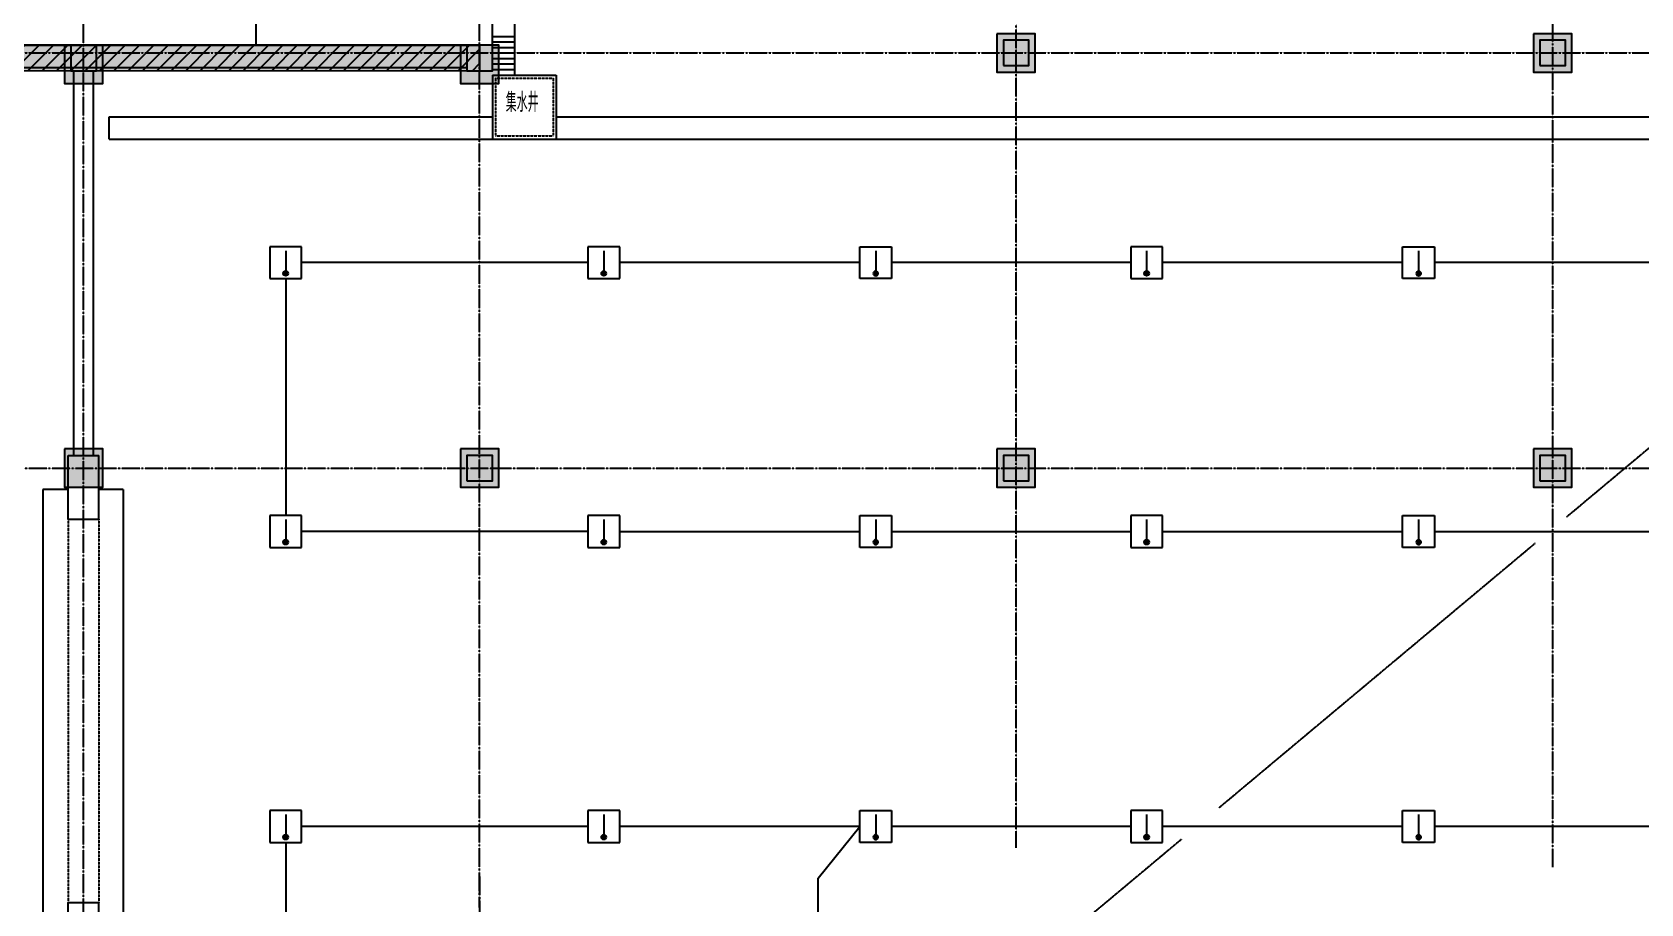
# Model space of a CAD drawing. Extents: x -170759 to 304867, y -311201 to 112352.
# Drawn here: x 71957 to 97142, y -242828 to -229184 of the extents above; entities that cross this region are included whole.
import ezdxf

# ---------------------------------------------------------------- set-up
doc = ezdxf.new("R2010")
doc.units = 0
for name, pattern in [('DASH', [0.35, 0.25, -0.1]), ('DOTE', [2.42, 2, -0.2, 0.02, -0.2]), ('PHANTOM2', [1.25, 0.625, -0.125, 0.125, -0.125, 0.125, -0.125])]:
    doc.linetypes.add(name, pattern=pattern)
doc.layers.get('0').update_dxf_attribs({"linetype": 'CONTINUOUS'})
for name, color, linetype in [('7', 8, 'CONTINUOUS'), ('DOTE', 251, 'CONTINUOUS'), ('EQUIP', 3, 'CONTINUOUS'), ('STAIR', 2, 'CONTINUOUS'), ('TC', 253, 'CONTINUOUS'), ('TEX', 7, 'CONTINUOUS'), ('WALL', 7, 'CONTINUOUS'), ('WIRE', 1, 'CONTINUOUS'), ('XU', 2, 'DASH'), ('导线', 1, 'CONTINUOUS'), ('柱子', 170, 'CONTINUOUS'), ('消防', 1, 'CONTINUOUS')]:
    doc.layers.add(name, color=color, linetype=linetype)
doc.styles.add('HZXXX', font='romans', dxfattribs={"width": 0.7, "bigfont": 'hzs'})

# ---------------------------------------------------------------- blocks, each defined once
blk = doc.blocks.new('_LINKPT1')
blk.add_line((0, 0), (0, 0))
blk = doc.blocks.new('M_I13KNT')
for p, q in [((0.5, 0.5), (-0.5, 0.5)), ((-0.5, 0.5), (-0.5, -0.5)), ((0, 0.375), (0, -0.412)), ((0.5, -0.5), (0.5, 0.5)), ((-0.5, -0.5), (0.5, -0.5))]:
    blk.add_line(p, q)
blk.add_circle((0, -0.338), 0.075)
for points in [[(-0.065, -0.3), (0.065, -0.3), (-0.075, -0.338), (0.075, -0.338)], [(-0.065, -0.375), (0.065, -0.375), (-0.075, -0.338), (0.075, -0.338)], [(-0.037, -0.273), (0.038, -0.273), (-0.065, -0.3), (0.065, -0.3)], [(-0.037, -0.402), (0.038, -0.402), (-0.065, -0.375), (0.065, -0.375)], [(0, -0.263), (0, -0.263), (-0.037, -0.273), (0.038, -0.273)], [(0, -0.412), (0, -0.412), (-0.037, -0.402), (0.038, -0.402)]]:
    blk.add_solid(points)
for p in [(-0.5, 0), (0, 0.5), (0.5, 0), (0, -0.5)]:
    blk.add_blockref('_LINKPT1', p)
at = {"width": 0.8, "flags": 9}
blk.add_attdef('A', (0, 0), '', height=0.000015, dxfattribs=at)

msp = doc.modelspace()

# ---------------------------------------------------------------- hatches: boundary and pattern name
at = {"layer": 'WALL'}
h = msp.add_hatch(dxfattribs=at)
h.set_pattern_fill('AR-CONC', color=256, scale=3, style=0)
h.set_pattern_definition([(50, (50704.1, -264957.1), (546.554, -47.8173), [57.15, -628.65]), (355, (50704.1, -264957.1), (-105.7285, 573.17), [45.72, -502.92]), (100.451, (50749.67, -264961.1), (440.8275, 525.35), [48.57, -534.27]), (46.1842, (50704.1, -264804.7), (813.237, -126.127), [85.725, -942.975]), (96.6356, (50771.9, -264815.2), (712.213, 742.277), [72.855, -801.405]), (351.184, (50704.1, -264804.7), (712.214, 742.275), [68.58, -754.38]), (21, (50780.3, -264842.8), (454.8446, -306.7966), [57.15, -628.65]), (326, (50780.3, -264842.8), (185.406, 552.564), [45.72, -502.92]), (71.4514, (50818.2, -264868.36), (640.2495, 245.7686), [48.57, -534.27]), (37.5, (50704.12, -264957.1), (9.2658, 253.6651), [0, -496.824, 0, -510.54, 0, -504.825]), (7.5, (50704.12, -264957.1), (200.459, 300.5417), [0, -291.084, 0, -485.394, 0, -192.405]), (327.5, (50534.2, -264957.1), (406.7718, -17.1862), [0, -190.5, 0, -594.36, 0, -788.67]), (317.5, (50458, -264957.1), (444.3875, 76.2795), [0, -247.65, 0, -394.716, 0, -560.07])])
h.paths.add_polyline_path([(30641.64473, -251318.21757), (30641.64473, -249827.46476), (30531.64473, -249827.46476), (30531.64473, -229387.46476), (78961.64473, -229387.46476), (78961.64473, -229787.46476), (30881.64473, -229793.94604), (30881.64473, -249587.46476), (32331.64473, -249587.46476), (32331.64473, -249827.46476), (30881.64473, -249827.46476), (30881.64473, -251078.21757), (32331.64473, -251078.21757), (32331.64473, -251318.21757)])
h = msp.add_hatch(dxfattribs=at)
h.set_pattern_fill('ANSI31', color=256, scale=50, style=0)
h.set_pattern_definition([(45, (50704.26, -266016.04), (-112.2532, 112.2532), [])])
h.paths.add_polyline_path([(30641.78748, -251318.21755), (30641.78748, -249827.46474), (30531.78748, -249827.46474), (30531.78748, -229387.46474), (78961.78748, -229387.46474), (78961.78748, -229787.46474), (30881.78748, -229793.94602), (30881.78748, -249587.46474), (32331.78748, -249587.46474), (32331.78748, -249827.46474), (30881.78748, -249827.46474), (30881.78748, -251078.21755), (32331.78748, -251078.21755), (32331.78748, -251318.21755)])
at = {"layer": '柱子'}
for points in [[(72461.64473, -229387.46476), (72461.64473, -229987.46476), (73061.64473, -229987.46476), (73061.64473, -229387.46476)], [(78661.64473, -229387.46476), (78661.64473, -229987.46476), (79261.64473, -229987.46476), (79261.64473, -229387.46476)], [(87061.64473, -229207.46476), (87061.64473, -229807.46476), (87661.64473, -229807.46476), (87661.64473, -229207.46476)], [(95461.64473, -229207.46476), (95461.64473, -229807.46476), (96061.64473, -229807.46476), (96061.64473, -229207.46476)], [(72461.64473, -235707.46476), (72461.64473, -236307.46476), (73061.64473, -236307.46476), (73061.64473, -235707.46476)], [(78661.64473, -235707.46476), (78661.64473, -236307.46476), (79261.64473, -236307.46476), (79261.64473, -235707.46476)], [(87061.64473, -235707.46476), (87061.64473, -236307.46476), (87661.64473, -236307.46476), (87661.64473, -235707.46476)], [(95461.64473, -235707.46476), (95461.64473, -236307.46476), (96061.64473, -236307.46476), (96061.64473, -235707.46476)]]:
    msp.add_hatch(color=170, dxfattribs=at).paths.add_polyline_path(points)

# ---------------------------------------------------------------- linework, layer by layer
at = {"layer": '7'}
for p, q in [((72121.64473, -236342.46476, 0), (72121.64473, -243172.46476, 0)), ((72521.64473, -236342.46476, 0), (72121.64473, -236342.46476, 0)), ((73381.64473, -236342.46476, 0), (73001.64473, -236342.46476, 0)), ((73381.64473, -236342.46476, 0), (73381.64473, -243172.46476, 0))]:
    msp.add_line(p, q, dxfattribs=at)
at = {"layer": 'DOTE', "color": 251, "linetype": 'DOTE', "ltscale": 0.5}
for p, q in [((72761.64473, -249587.46476, 0), (72761.64473, -218775.83923, 0)), ((78961.64473, -242884.56134, 0), (78961.64473, -218775.83923, 0)), ((87361.64473, -241948.94888, 0), (87361.64473, -218775.83923, 0)), ((95761.64473, -242252.80088, 0), (95761.64473, -218775.83923, 0)), ((30937.46591, -229507.46476, 0), (116504.73377, -229507.46476, 0)), ((30937.46591, -236007.46476, 0), (116504.73377, -236007.46476, 0)), ((78961.64473, -242366.38176, 0), (78961.64473, -265839.36023, 0))]:
    msp.add_line(p, q, dxfattribs=at)
at = {"layer": 'STAIR'}
for p, q in [((75461.64473, -229387.46476, 0), (75461.64473, -222427.46476, 0)), ((79161.64473, -229855.12189, 0), (80161.64473, -229855.12189, 0)), ((79161.64473, -229855.12189, 0), (79161.64473, -230857.46476, 0)), ((79161.64473, -229855.12189, 0), (79161.64473, -230857.46476, 0)), ((79161.64473, -229855.12189, 0), (79161.64473, -230205.12189, 0)), ((80161.64473, -229855.12189, 0), (80161.64473, -230857.46476, 0)), ((73161.64473, -230507.46476, 0), (79161.64473, -230507.46476, 0)), ((73161.64473, -230857.46476, 0), (73161.64473, -230507.46476, 0)), ((79161.64473, -230507.46476, 0), (79161.64473, -230857.46476, 0)), ((80161.64473, -230507.46476, 0), (110961.64473, -230507.46476, 0)), ((73161.64473, -230857.46476, 0), (110961.64473, -230857.46476, 0)), ((79161.64473, -230857.46476, 0), (80161.64473, -230857.46476, 0))]:
    msp.add_line(p, q, dxfattribs=at)
at = {"layer": 'STAIR', "linetype": 'DASH'}
for p, q in [((79211.64473, -229905.12189, 0), (80111.64473, -229905.12189, 0)), ((79211.64473, -229905.12189, 0), (79211.64473, -230807.46476, 0)), ((80111.64473, -229905.12189, 0), (80111.64473, -230807.46476, 0)), ((79211.64473, -230807.46476, 0), (80111.64473, -230807.46476, 0))]:
    msp.add_line(p, q, dxfattribs=at)
at = {"layer": 'TC'}
for p, q in [((79161.64473, -229651.29658, 0), (79161.64473, -222571.29658, 0)), ((79511.64473, -229855.12189, 0), (79511.64473, -222427.46476, 0)), ((79161.64473, -229248.64784, 0), (79511.64473, -229248.64784, 0)), ((79161.64473, -229333.14297, 0), (79511.64473, -229333.14297, 0)), ((79161.64473, -229422.09777, 0), (79511.64473, -229422.09777, 0)), ((79161.64473, -229506.59289, 0), (79511.64473, -229506.59289, 0)), ((79161.64473, -229595.54769, 0), (79511.64473, -229595.54769, 0)), ((79161.64473, -229680.04281, 0), (79511.64473, -229680.04281, 0)), ((79161.64473, -229768.99761, 0), (79511.64473, -229768.99761, 0))]:
    msp.add_line(p, q, dxfattribs=at)
at = {"layer": 'WALL'}
for p, q in [((30531.64473, -229387.46476, 0), (78761.64473, -229387.46476, 0)), ((72606.64473, -235807.46476, 0), (72606.64473, -229787.46476, 0)), ((72916.64473, -235807.46476, 0), (72916.64473, -229787.46476, 0)), ((72521.64473, -235807.46476, 0), (73001.64473, -235807.46476, 0))]:
    msp.add_line(p, q, dxfattribs=at)
at = {"layer": 'WALL', "color": 7}
for p, q in [((72521.64473, -236807.46476, 0), (72521.64473, -235807.46476, 0)), ((73001.64473, -236807.46476, 0), (73001.64473, -235807.46476, 0)), ((72521.64473, -236807.46476, 0), (73001.64473, -236807.46476, 0)), ((72521.64473, -242807.46476, 0), (73001.64473, -242807.46476, 0)), ((72521.64473, -243707.46476, 0), (72521.64473, -242807.46476, 0)), ((73001.64473, -243707.46476, 0), (73001.64473, -242807.46476, 0))]:
    msp.add_line(p, q, dxfattribs=at)
at = {"layer": 'WALL', "elevation": 0}
for points in [[(78761.64473, -229388.05209), (78390.77454, -229387.46476), (30531.64473, -229387.46476), (30531.64473, -249827.46476), (30641.64473, -249827.46476)], [(30881.64473, -249587.46476), (30881.64473, -229737.46476), (78761.64473, -229737.46476)]]:
    msp.add_lwpolyline(points, dxfattribs=at)
for points in [[(30641.64473, -251318.21757), (30641.64473, -249827.46476), (30531.64473, -249827.46476), (30531.64473, -229387.46476), (78961.64473, -229387.46476), (78961.64473, -229787.46476), (30881.64473, -229793.94604), (30881.64473, -249587.46476), (32331.64473, -249587.46476), (32331.64473, -249827.46476), (30881.64473, -249827.46476), (30881.64473, -251078.21757), (32331.64473, -251078.21757), (32331.64473, -251318.21757)], [(72561.64473, -229787.46476), (72961.64473, -229787.46476), (72961.64473, -229387.46476), (72561.64473, -229387.46476)], [(78761.64473, -229787.46476), (79161.64473, -229787.46476), (79161.64473, -229387.46476), (78761.64473, -229387.46476)], [(87161.64473, -229707.46476), (87561.64473, -229707.46476), (87561.64473, -229307.46476), (87161.64473, -229307.46476)], [(95561.64473, -229707.46476), (95961.64473, -229707.46476), (95961.64473, -229307.46476), (95561.64473, -229307.46476)], [(78761.64473, -236207.46476), (79161.64473, -236207.46476), (79161.64473, -235807.46476), (78761.64473, -235807.46476)], [(87161.64473, -236207.46476), (87561.64473, -236207.46476), (87561.64473, -235807.46476), (87161.64473, -235807.46476)], [(95561.64473, -236207.46476), (95961.64473, -236207.46476), (95961.64473, -235807.46476), (95561.64473, -235807.46476)]]:
    msp.add_lwpolyline(points, close=True, dxfattribs=at)
at = {"layer": 'WIRE'}
for p, q in [((84912.76608, -232791.3304, 0), (81155.00877, -232791.3304, 0)), ((89155.00877, -232791.3304, 0), (85412.76608, -232791.3304, 0)), ((93412.76608, -232791.3304, 0), (89655.00877, -232791.3304, 0)), ((97455.00877, -232791.3304, 0), (93912.76608, -232791.3304, 0)), ((81155.00877, -236998.08976, 0), (84912.76608, -236998.08976, 0)), ((85412.76608, -236998.08976, 0), (89155.00877, -236998.08976, 0)), ((89655.00877, -236998.08976, 0), (93412.76608, -236998.08976, 0)), ((93912.76608, -236998.08976, 0), (97455.00877, -236998.08976, 0)), ((84912.76608, -241615.82141, 0), (81155.00877, -241615.82141, 0)), ((84260.52889, -242423.77277), (84912.76608, -241615.82141)), ((89155.00877, -241615.82141, 0), (85412.76608, -241615.82141, 0)), ((93412.76608, -241615.82141, 0), (89655.00877, -241615.82141, 0)), ((97455.00877, -241615.82141, 0), (93912.76608, -241615.82141, 0)), ((84260.52889, -245721.29227), (84260.52889, -242423.77277))]:
    msp.add_line(p, q, dxfattribs=at)
at = {"layer": 'XU'}
for p, q in [((72521.64473, -236807.46476, 0), (72521.64473, -242807.46476, 0)), ((73001.64473, -236807.46476, 0), (73001.64473, -242807.46476, 0))]:
    msp.add_line(p, q, dxfattribs=at)
at = {"layer": '导线'}
for p, q in [((80655.00877, -232791.3304, 0), (76175.34735, -232791.3304, 0)), ((75925.34735, -233041.3304, 0), (75925.34735, -236748.08976, 0)), ((80655.00877, -236998.08976, 0), (76175.34735, -236998.08976, 0)), ((80655.00877, -241615.82141, 0), (76175.34735, -241615.82141, 0)), ((75925.34735, -241865.82141, 0), (75925.34735, -246233.20036, 0))]:
    msp.add_line(p, q, dxfattribs=at)
at = {"layer": '柱子', "color": 170, "elevation": 0}
for points in [[(72461.64473, -229387.46476), (72461.64473, -229987.46476), (73061.64473, -229987.46476), (73061.64473, -229387.46476), (72461.64473, -229387.46476)], [(78661.64473, -229387.46476), (78661.64473, -229987.46476), (79261.64473, -229987.46476), (79261.64473, -229387.46476), (78661.64473, -229387.46476)], [(87061.64473, -229207.46476), (87061.64473, -229807.46476), (87661.64473, -229807.46476), (87661.64473, -229207.46476), (87061.64473, -229207.46476)], [(95461.64473, -229207.46476), (95461.64473, -229807.46476), (96061.64473, -229807.46476), (96061.64473, -229207.46476), (95461.64473, -229207.46476)], [(72461.64473, -235707.46476), (72461.64473, -236307.46476), (73061.64473, -236307.46476), (73061.64473, -235707.46476), (72461.64473, -235707.46476)], [(78661.64473, -235707.46476), (78661.64473, -236307.46476), (79261.64473, -236307.46476), (79261.64473, -235707.46476), (78661.64473, -235707.46476)], [(87061.64473, -235707.46476), (87061.64473, -236307.46476), (87661.64473, -236307.46476), (87661.64473, -235707.46476), (87061.64473, -235707.46476)], [(95461.64473, -235707.46476), (95461.64473, -236307.46476), (96061.64473, -236307.46476), (96061.64473, -235707.46476), (95461.64473, -235707.46476)]]:
    msp.add_lwpolyline(points, dxfattribs=at)
at = {"layer": '消防', "linetype": 'PHANTOM2'}
for p, q in [((100466.79954, -233019.62396, 0), (95979.93641, -236773.27743, 0)), ((95486.38883, -237186.17315, 0), (90540.67457, -241323.69573, 0)), ((89946.34152, -241820.90731, 0), (88288.94465, -243207.46476, 0))]:
    msp.add_line(p, q, dxfattribs=at)

# ---------------------------------------------------------------- block references
at = {"layer": 'EQUIP', "yscale": 500, "zscale": 500}
for p, xscale in [((75925.34735, -232791.3304, 0), 500), ((80905.00877, -232791.3304, 0), 500), ((85162.76608, -232791.3304, 0), -500), ((89405.00877, -232791.3304, 0), 500), ((93662.76608, -232791.3304, 0), -500), ((75925.34735, -236998.08976, 0), 500), ((80905.00877, -236998.08976, 0), 500), ((85162.76608, -236998.08976, 0), -500), ((89405.00877, -236998.08976, 0), 500), ((93662.76608, -236998.08976, 0), -500), ((75925.34735, -241615.82141, 0), 500), ((80905.00877, -241615.82141, 0), 500), ((85162.76608, -241615.82141, 0), -500), ((89405.00877, -241615.82141, 0), 500), ((93662.76608, -241615.82141, 0), -500)]:
    msp.add_blockref('M_I13KNT', p, dxfattribs=dict(at, xscale=xscale))

# ---------------------------------------------------------------- texts
at = {"layer": 'TEX', "color": 3, "style": 'HZXXX', "text_generation_flag": 6, "width": 0.6}
msp.add_text('集水井', height=300, rotation=180, dxfattribs=at).set_placement((79371.33842, -230431.26301))

doc.saveas('drawing.dxf')
